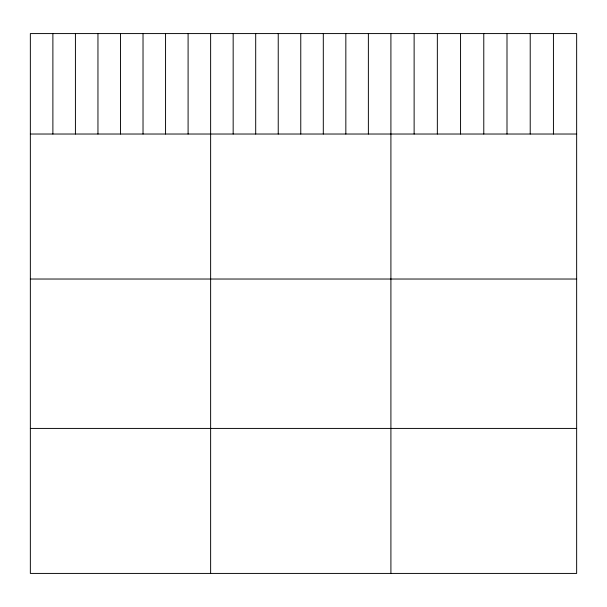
<?xml version="1.0" encoding="UTF-8"?>
<svg xmlns="http://www.w3.org/2000/svg" width="607" height="607" viewBox="0 0 607 607"><rect width="100%" height="100%" fill="white"/><g stroke="black" fill="none" stroke-linecap="round" stroke-linejoin="round"><path stroke-width="0.91" d="M576.65 134.026L576.65 573.418L30.35 573.418L30.35 33.582L576.65 33.582L576.65 134.026L30.35 134.026M30.35 279.03L576.65 279.03M30.35 428.421L576.65 428.421M553.432 33.582L553.432 134.026M530.215 33.582L530.215 134.026M506.997 33.582L506.997 134.026M483.779 33.582L483.779 134.026M460.561 33.582L460.561 134.026M437.344 33.582L437.344 134.026M414.126 33.582L414.126 134.026M390.908 33.582L390.908 573.418M368.373 33.582L368.373 134.026M345.838 33.582L345.838 134.026M323.303 33.582L323.303 134.026M300.769 33.582L300.769 134.026M278.234 33.582L278.234 134.026M255.699 33.582L255.699 134.026M233.164 33.582L233.164 134.026M210.629 33.582L210.629 573.418M188.094 33.582L188.094 134.026M165.559 33.582L165.559 134.026M143.024 33.582L143.024 134.026M120.49 33.582L120.49 134.026M97.955 33.582L97.955 134.026M75.42 33.582L75.42 134.026M52.885 33.582L52.885 134.026"/></g></svg>
